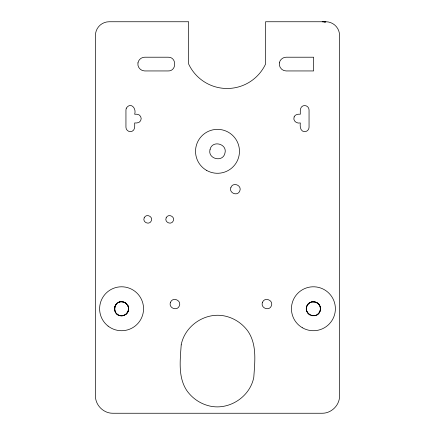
<?xml version="1.0" encoding="UTF-8"?>
<svg xmlns="http://www.w3.org/2000/svg" width="435" height="435" viewBox="0 0 435 435"><rect width="100%" height="100%" fill="white"/><g stroke="black" fill="none" stroke-linecap="round" stroke-linejoin="round"><path stroke-width="0.65" d="M126.873 304.141C114.546 293.625 108.201 319.676 124.731 315.032M121.327 315.799C126.427 316.24 130.456 310.057 127.863 305.604M125.856 314.407L128.107 311.509L128.613 307.882L128.107 311.509L127.172 313.108M114.568 307.779L115.993 304.402M128.597 309.731L128.107 311.509L126.384 313.918M306.816 306.338L306.332 308.758L306.816 311.166M307.072 305.718L308.41 303.744L309.878 302.619A7.08 7.08 0 0 1 320.497 308.752L319.997 311.21M319.774 311.754L318.415 313.765L316.957 314.886M116.417 313.559L118.826 315.277L121.12 315.756M116.781 303.592C114.557 305.658 113.801 309.328 115.367 311.998M126.59 313.765L123.844 315.408M118.434 302.477C120.903 301.112 124.138 301.672 126.226 303.483M121.582 301.672C110.604 301.961 113.763 319.23 124.247 315.315L121.811 315.805M122.007 315.767L123.768 315.424M324.276 21.957L325.842 21.75A13.73 13.73 0 0 1 339.572 35.48L339.572 395.812C339.713 405.137 331.465 413.402 322.134 413.25L112.866 413.25C103.535 413.402 95.276 405.137 95.428 395.812L95.428 35.48A13.73 13.73 0 0 1 109.158 21.75L188.665 21.75L188.665 64.075A42.483 42.483 0 0 0 265.562 64.075L265.562 21.75L325.842 21.75M311.585 301.912L315.25 301.912M315.25 315.592L311.585 315.592M128.635 308.758L128.107 305.995L125.932 303.168L128.146 306.093L128.635 308.524M121.142 301.743L120.707 301.727L124.339 302.233L126.59 303.744M322.237 21.75L325.646 22.093M319.997 306.294L320.492 308.758A7.08 7.08 0 0 1 309.878 314.886L308.41 313.765L307.072 311.786M316.957 302.619L318.415 303.744L319.774 305.756M309.878 314.886A7.08 7.08 0 0 1 309.878 302.619M137.96 62.885C137.145 66.925 140.603 71.046 144.725 70.943L168.068 70.943C176.904 71.329 176.904 56.827 168.068 57.213L144.725 57.213C141.484 57.181 138.493 59.687 137.96 62.885M279.395 62.885C278.579 66.925 282.038 71.046 286.159 70.943L313.619 70.943L313.619 57.213L286.159 57.213C282.919 57.181 279.928 59.687 279.395 62.885M181.194 344.884C180.199 360.088 177.904 377.069 186.767 390.51C192.259 398.4 200.638 404.033 210.029 406.1C229.392 410.368 250.098 396.742 253.801 377.259C254.807 362.056 257.09 345.075 248.227 331.633C242.741 323.743 234.356 318.11 224.966 316.049C205.603 311.77 184.897 325.407 181.194 344.884M210.094 149.335C207.185 158.753 222.715 162.913 224.9 153.305C227.809 143.893 212.285 139.733 210.094 149.335M230.941 187.322C228.429 192.901 237.515 196.718 239.75 191.047C242.268 185.468 233.182 181.651 230.941 187.322M306.887 305.995C303.157 314.26 316.626 319.915 319.937 311.509C323.662 303.244 310.198 297.594 306.887 305.995M126.286 108.179L125.943 109.876L125.943 127.314C125.932 130.326 129.233 132.501 132.001 131.337C135.29 129.907 134.709 125.856 134.665 122.958L136.846 122.958L139.021 122.371L140.619 120.778L141.201 118.597L140.619 116.417L139.021 114.824L136.846 114.236L134.665 114.236C136.682 108.331 130.598 101.627 126.286 108.179M144.175 217.853C142.136 222.372 149.499 225.466 151.309 220.871C153.348 216.353 145.986 213.259 144.175 217.853M166.148 217.853C164.104 222.372 171.472 225.466 173.282 220.871C175.321 216.353 167.959 213.259 166.148 217.853M170.525 302.227C168.008 307.806 177.099 311.618 179.334 305.946C181.852 300.367 172.76 296.55 170.525 302.227M294.136 116.901C292.554 120.74 296.741 123.893 300.335 122.958C299.824 126.313 300.221 131.593 304.696 131.674C307.039 131.631 309.002 129.657 309.051 127.314L309.051 109.876C309.057 106.874 305.762 104.688 302.994 105.863C299.704 107.287 300.291 111.338 300.335 114.236C297.98 113.986 295.169 114.47 294.136 116.901M262.528 302.227C260.01 307.806 269.102 311.618 271.337 305.946C273.854 300.367 264.763 296.55 262.528 302.227M128.608 308.458L128.135 306.093L128.608 308.475M206.516 170.346A21.973 21.973 0 0 0 239.467 151.32A21.973 21.973 0 0 0 206.516 132.294A21.973 21.973 0 0 0 206.516 170.346M108.087 326.092A21.973 21.973 0 0 0 143.343 311.775A21.973 21.973 0 0 0 113.317 288.4A21.973 21.973 0 0 0 108.087 326.092M302.428 327.778A21.973 21.973 0 0 0 335.385 308.752A21.973 21.973 0 0 0 302.428 289.726A21.973 21.973 0 0 0 302.428 327.778"/></g></svg>
